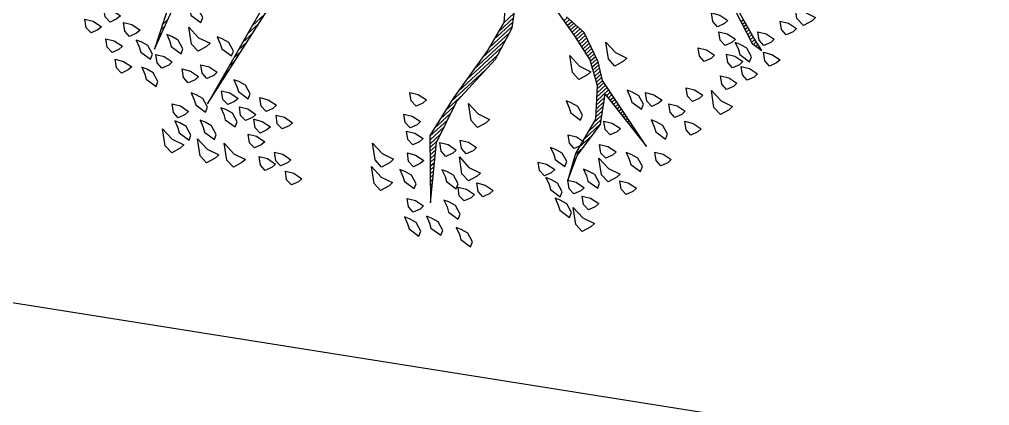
# Model space of a CAD drawing. Header units: metres. Extents: x 2 to 659295185, y -28 to 1124222152.
# Drawn here: x 654978.581 to 654982.352, y 1123223.237 to 1123224.736 of the extents above; entities that cross this region are included whole.
import ezdxf

# ---------------------------------------------------------------- set-up
doc = ezdxf.new("R2010")
doc.units = ezdxf.units.M
doc.header["$MEASUREMENT"] = 0
doc.layers.get('0').update_dxf_attribs({"linetype": 'CONTINUOUS'})
doc.layers.add('Arboles', color=3, linetype='CONTINUOUS')
doc.layers.add('MANZANA', color=30, linetype='CONTINUOUS')

# ---------------------------------------------------------------- blocks, each defined once
blk = doc.blocks.new('*X2402')
at = {"color": 0}
for p, q in [((16.5001, 16.76), (16.5256, 16.76)), ((16.447, 16.73), (16.4556, 16.73)), ((16.4647, 16.74), (16.4789, 16.74)), ((16.4824, 16.75), (16.5022, 16.75)), ((16.4293, 16.72), (16.4322, 16.72)), ((16.6703, 16.52), (16.7201, 16.52)), ((16.7015, 16.53), (16.7578, 16.53)), ((16.7328, 16.54), (16.7955, 16.54)), ((16.5453, 16.48), (16.5693, 16.48)), ((16.5765, 16.49), (16.607, 16.49)), ((16.6078, 16.5), (16.6447, 16.5)), ((16.639, 16.51), (16.6824, 16.51)), ((16.4515, 16.45), (16.4563, 16.45)), ((16.4828, 16.46), (16.494, 16.46)), ((16.514, 16.47), (16.5317, 16.47)), ((17.3711, 15.93), (17.4433, 15.93)), ((17.4036, 15.94), (17.4555, 15.94)), ((17.2149, 15.89), (17.3677, 15.89)), ((17.2629, 15.9), (17.3957, 15.9)), ((17.3061, 15.91), (17.4188, 15.91)), ((17.3386, 15.92), (17.431, 15.92)), ((17.0761, 15.86), (17.2435, 15.86)), ((17.1189, 15.87), (17.3117, 15.87)), ((17.1669, 15.88), (17.3397, 15.88)), ((16.9681, 15.83), (17.0472, 15.83)), ((17.0041, 15.84), (17.0729, 15.84)), ((17.0401, 15.85), (17.1235, 15.85)), ((16.91, 15.79), (16.9444, 15.79)), ((16.919, 15.8), (16.9701, 15.8)), ((16.9281, 15.81), (16.9958, 15.81)), ((16.9371, 15.82), (17.0215, 15.82)), ((17.5669, 15.79), (17.5866, 15.79)), ((17.5682, 15.8), (17.5856, 15.8)), ((16.8829, 15.76), (16.9077, 15.76)), ((16.8919, 15.77), (16.9189, 15.77)), ((16.9009, 15.78), (16.9301, 15.78)), ((17.5628, 15.76), (17.5896, 15.76)), ((17.5641, 15.77), (17.5886, 15.77)), ((17.5655, 15.78), (17.5876, 15.78)), ((16.8467, 15.72), (16.863, 15.72)), ((16.8557, 15.73), (16.8742, 15.73)), ((16.8648, 15.74), (16.8853, 15.74)), ((16.8738, 15.75), (16.8965, 15.75)), ((17.5568, 15.72), (17.5936, 15.72)), ((17.5585, 15.73), (17.5926, 15.73)), ((17.56, 15.74), (17.5916, 15.74)), ((17.5614, 15.75), (17.5906, 15.75)), ((16.8195, 15.69), (16.8295, 15.69)), ((16.8286, 15.7), (16.8406, 15.7)), ((16.8376, 15.71), (16.8518, 15.71)), ((17.5518, 15.69), (17.5844, 15.69)), ((17.5535, 15.7), (17.5875, 15.7)), ((17.5551, 15.71), (17.5906, 15.71)), ((16.7833, 15.65), (16.7848, 15.65)), ((16.7924, 15.66), (16.7959, 15.66)), ((16.8014, 15.67), (16.8071, 15.67)), ((16.8105, 15.68), (16.8183, 15.68)), ((17.5451, 15.65), (17.5721, 15.65)), ((17.5468, 15.66), (17.5752, 15.66)), ((17.5485, 15.67), (17.5783, 15.67)), ((17.5501, 15.68), (17.5814, 15.68)), ((17.5352, 15.62), (17.5629, 15.62)), ((17.5402, 15.63), (17.566, 15.63)), ((17.5435, 15.64), (17.5691, 15.64)), ((17.5152, 15.58), (17.5429, 15.58)), ((17.5202, 15.59), (17.5486, 15.59)), ((17.5252, 15.6), (17.5543, 15.6)), ((17.5302, 15.61), (17.5598, 15.61)), ((17.5002, 15.55), (17.5257, 15.55)), ((17.5052, 15.56), (17.5315, 15.56)), ((17.5102, 15.57), (17.5372, 15.57)), ((17.4603, 15.51), (17.5196, 15.51)), ((17.4703, 15.52), (17.5211, 15.52)), ((17.4803, 15.53), (17.5226, 15.53)), ((17.4903, 15.54), (17.5241, 15.54)), ((17.4303, 15.48), (17.4661, 15.48)), ((17.4403, 15.49), (17.4786, 15.49)), ((17.4503, 15.5), (17.4911, 15.5)), ((17.4981, 15.48), (17.515, 15.48)), ((17.4988, 15.49), (17.5165, 15.49)), ((17.4996, 15.5), (17.5181, 15.5)), ((17.336, 15.44), (17.4161, 15.44)), ((17.368, 15.45), (17.4286, 15.45)), ((17.4, 15.46), (17.4411, 15.46)), ((17.4203, 15.47), (17.4536, 15.47)), ((17.4953, 15.44), (17.509, 15.44)), ((17.496, 15.45), (17.5105, 15.45)), ((17.4967, 15.46), (17.512, 15.46)), ((17.4974, 15.47), (17.5135, 15.47)), ((17.2587, 15.41), (17.2717, 15.41)), ((17.2754, 15.42), (17.3128, 15.42)), ((17.304, 15.43), (17.3661, 15.43)), ((17.4931, 15.41), (17.5044, 15.41)), ((17.4938, 15.42), (17.5059, 15.42)), ((17.4946, 15.43), (17.5074, 15.43)), ((17.2087, 15.38), (17.2117, 15.38)), ((17.2254, 15.39), (17.2317, 15.39)), ((17.242, 15.4), (17.2517, 15.4)), ((17.4903, 15.37), (17.4984, 15.37)), ((17.491, 15.38), (17.4999, 15.38)), ((17.4917, 15.39), (17.5014, 15.39)), ((17.4924, 15.4), (17.5029, 15.4)), ((18.0327, 15.37), (18.0447, 15.37)), ((17.4881, 15.34), (17.4938, 15.34)), ((17.4888, 15.35), (17.4953, 15.35)), ((17.4896, 15.36), (17.4968, 15.36)), ((18.0247, 15.34), (18.0378, 15.34)), ((18.0273, 15.35), (18.0401, 15.35)), ((18.03, 15.36), (18.0424, 15.36)), ((17.4853, 15.3), (17.4877, 15.3)), ((17.486, 15.31), (17.4893, 15.31)), ((17.4867, 15.32), (17.4908, 15.32)), ((17.4874, 15.33), (17.4923, 15.33)), ((18.014, 15.3), (18.0286, 15.3)), ((18.0167, 15.31), (18.0309, 15.31)), ((18.0193, 15.32), (18.0332, 15.32)), ((18.022, 15.33), (18.0355, 15.33)), ((17.4831, 15.27), (17.4832, 15.27)), ((17.4838, 15.28), (17.4847, 15.28)), ((17.4846, 15.29), (17.4862, 15.29)), ((18.0113, 15.29), (18.0265, 15.29)), ((18.0115, 15.28), (18.0249, 15.28)), ((18.0135, 15.27), (18.0232, 15.27)), ((18.0155, 15.26), (18.0215, 15.26)), ((18.0175, 15.25), (18.0199, 15.25))]:
    blk.add_line(p, q, dxfattribs=at)
blk = doc.blocks.new('ARBUSTO6')
at = {"layer": 'Arboles', "color": 7}
for points in [[(-1.1273, 0.3184), (-1.3229, 0.2078), (-1.0848, 0.3099)], [(-0.8892, 0.0718), (-1.3144, -0.0643), (-0.8977, 0.0463)], [(-0.2089, -0.447), (-0.3364, -0.566), (-0.447, -0.6001), (-0.6511, -0.6426), (-0.8041, -0.6851), (-0.9657, -0.8637), (-0.8041, -0.7191), (-0.6511, -0.6596), (-0.447, -0.6426), (-0.3279, -0.6001), (-0.2344, -0.5235)], [(-0.1578, -0.583), (-0.1833, -0.7701), (-0.2004, -0.8722), (-0.2429, -0.9572), (-0.3279, -1.0423), (-0.464, -1.0848), (-0.549, -1.1358), (-0.464, -1.0933), (-0.3279, -1.0678), (-0.2429, -0.9997), (-0.2599, -1.2379), (-0.2174, -0.9572), (-0.1833, -0.8977), (-0.1493, -0.7871), (-0.1578, -0.7021)], [(0.3014, -1.0933), (0.2674, -1.2209), (0.2759, -1.2634), (0.2844, -1.2123), (0.3099, -1.1018)]]:
    blk.add_lwpolyline(points, dxfattribs=at)
at = {"layer": 'Arboles'}
for points in [[(-1.4249, 0.3949), (-1.4504, 0.4034), (-1.4504, 0.4289), (-1.4334, 0.4545), (-1.4164, 0.4289), (-1.4079, 0.3949)], [(-1.3484, 0.3779), (-1.3739, 0.3864), (-1.3739, 0.4119), (-1.3569, 0.4374), (-1.3399, 0.4119), (-1.3314, 0.3779)], [(-1.4164, 0.2929), (-1.4419, 0.3014), (-1.4419, 0.3269), (-1.4249, 0.3524), (-1.4079, 0.3269), (-1.3994, 0.2929)], [(-1.3314, 0.2929), (-1.3569, 0.3014), (-1.3569, 0.3269), (-1.3399, 0.3524), (-1.3229, 0.3269), (-1.3144, 0.2929)], [(-1.4419, 0.2163), (-1.4674, 0.2248), (-1.4674, 0.2504), (-1.4504, 0.2759), (-1.4334, 0.2504), (-1.4249, 0.2163)], [(-1.3569, 0.2504), (-1.3654, 0.2333), (-1.3569, 0.1908), (-1.3399, 0.1993), (-1.3314, 0.2333), (-1.3399, 0.2589), (-1.3484, 0.2759)], [(-1.1358, 0.2248), (-1.1443, 0.2078), (-1.1358, 0.1653), (-1.1188, 0.1738), (-1.1103, 0.2078), (-1.1188, 0.2333), (-1.1273, 0.2504)], [(-1.2633, 0.1908), (-1.2718, 0.1738), (-1.2633, 0.1313), (-1.2463, 0.1398), (-1.2378, 0.1738), (-1.2463, 0.1993), (-1.2548, 0.2163)], [(-1.4079, 0.1653), (-1.4164, 0.1483), (-1.4079, 0.1058), (-1.3909, 0.1143), (-1.3824, 0.1483), (-1.3909, 0.1738), (-1.3994, 0.1908)], [(-1.3229, 0.1313), (-1.3484, 0.1398), (-1.3484, 0.1653), (-1.3314, 0.1908), (-1.3144, 0.1653), (-1.3059, 0.1313)], [(-1.1783, 0.0888), (-1.2123, 0.0973), (-1.2123, 0.1313), (-1.1783, 0.1823), (-1.1783, 0.1313), (-1.1613, 0.0888)], [(-1.2889, 0.0292), (-1.3144, 0.0378), (-1.3144, 0.0633), (-1.2974, 0.0888), (-1.2804, 0.0633), (-1.2718, 0.0292)], [(-1.1358, 0.0633), (-1.1443, 0.0463), (-1.1358, 0.0037), (-1.1188, 0.0122), (-1.1103, 0.0463), (-1.1188, 0.0718), (-1.1273, 0.0888)], [(-1.2293, -0.0048), (-1.2548, 0.0037), (-1.2548, 0.0292), (-1.2378, 0.0548), (-1.2208, 0.0292), (-1.2123, -0.0048)], [(-1.3994, -0.0388), (-1.4249, -0.0303), (-1.4249, -0.0048), (-1.4079, 0.0207), (-1.3909, -0.0048), (-1.3824, -0.0388)], [(-1.3399, -0.0218), (-1.3484, -0.0388), (-1.3399, -0.0813), (-1.3229, -0.0728), (-1.3144, -0.0388), (-1.3229, -0.0133), (-1.3314, 0.0037)], [(-1.493, -0.1153), (-1.527, -0.1068), (-1.527, -0.0728), (-1.493, -0.0218), (-1.493, -0.0728), (-1.4759, -0.1153)], [(-1.4504, -0.0558), (-1.4589, -0.0728), (-1.4504, -0.1153), (-1.4334, -0.1068), (-1.4249, -0.0728), (-1.4334, -0.0473), (-1.4419, -0.0303)], [(-1.2378, -0.1238), (-1.2633, -0.1153), (-1.2633, -0.0898), (-1.2463, -0.0643), (-1.2293, -0.0898), (-1.2208, -0.1238)], [(-1.1953, -0.0898), (-1.2038, -0.1068), (-1.1953, -0.1493), (-1.1783, -0.1408), (-1.1698, -0.1068), (-1.1783, -0.0813), (-1.1868, -0.0643)], [(-1.3824, -0.1153), (-1.3909, -0.1323), (-1.3824, -0.1748), (-1.3654, -0.1663), (-1.3569, -0.1323), (-1.3654, -0.1068), (-1.3739, -0.0898)], [(-1.4249, -0.2259), (-1.4589, -0.2174), (-1.4589, -0.1834), (-1.4249, -0.1323), (-1.4249, -0.1834), (-1.4079, -0.2259)], [(-1.2974, -0.1323), (-1.3059, -0.1493), (-1.2974, -0.1919), (-1.2804, -0.1834), (-1.2718, -0.1493), (-1.2804, -0.1238), (-1.2889, -0.1068)], [(-1.2293, -0.2089), (-1.2548, -0.2004), (-1.2548, -0.1748), (-1.2378, -0.1493), (-1.2208, -0.1748), (-1.2123, -0.2089)], [(-1.1528, -0.2344), (-1.1783, -0.2259), (-1.1783, -0.2004), (-1.1613, -0.1748), (-1.1443, -0.2004), (-1.1358, -0.2344)], [(-1.3654, -0.3024), (-1.3994, -0.2939), (-1.3994, -0.2599), (-1.3654, -0.2089), (-1.3654, -0.2599), (-1.3484, -0.3024)], [(-1.2208, -0.2769), (-1.2463, -0.2684), (-1.2463, -0.2429), (-1.2293, -0.2174), (-1.2123, -0.2429), (-1.2038, -0.2769)], [(-1.2718, -0.3024), (-1.2974, -0.2939), (-1.2974, -0.2684), (-1.2804, -0.2429), (-1.2633, -0.2684), (-1.2548, -0.3024)], [(-1.1528, -0.3194), (-1.1783, -0.3109), (-1.1783, -0.2854), (-1.1613, -0.2599), (-1.1443, -0.2854), (-1.1358, -0.3194)], [(-1.2974, -0.3875), (-1.3229, -0.3789), (-1.3229, -0.3534), (-1.3059, -0.3279), (-1.2889, -0.3534), (-1.2804, -0.3875)], [(-1.2463, -0.413), (-1.2718, -0.4045), (-1.2718, -0.3789), (-1.2548, -0.3534), (-1.2378, -0.3789), (-1.2293, -0.413)], [(-1.2633, -0.4895), (-1.2889, -0.481), (-1.2889, -0.4555), (-1.2718, -0.43), (-1.2548, -0.4555), (-1.2463, -0.4895)], [(-0.7446, -0.583), (-0.7701, -0.5745), (-0.7701, -0.549), (-0.7531, -0.5235), (-0.7361, -0.549), (-0.7276, -0.583)], [(-0.9742, -0.6596), (-1.0082, -0.6511), (-1.0082, -0.6171), (-0.9742, -0.566), (-0.9742, -0.6171), (-0.9572, -0.6596)], [(-0.8126, -0.6256), (-0.8381, -0.6171), (-0.8381, -0.5915), (-0.8211, -0.566), (-0.8041, -0.5915), (-0.7956, -0.6256)], [(-0.8467, -0.6766), (-0.8722, -0.6681), (-0.8722, -0.6426), (-0.8552, -0.6171), (-0.8381, -0.6426), (-0.8296, -0.6766)], [(-1.0337, -0.7191), (-1.0678, -0.7106), (-1.0678, -0.6766), (-1.0337, -0.6256), (-1.0337, -0.6766), (-1.0167, -0.7191)], [(-0.8977, -0.7361), (-0.9232, -0.7276), (-0.9232, -0.7021), (-0.9062, -0.6766), (-0.8892, -0.7021), (-0.8807, -0.7361)], [(-0.6256, -0.7871), (-0.6596, -0.7786), (-0.6596, -0.7446), (-0.6256, -0.6936), (-0.6256, -0.7446), (-0.6085, -0.7871)], [(-0.9742, -0.7276), (-0.9827, -0.7446), (-0.9742, -0.7871), (-0.9572, -0.7786), (-0.9487, -0.7446), (-0.9572, -0.7191), (-0.9657, -0.7021)], [(-0.7871, -0.7871), (-0.8126, -0.7786), (-0.8126, -0.7531), (-0.7956, -0.7276), (-0.7786, -0.7531), (-0.7701, -0.7871)], [(-1.0082, -0.8552), (-1.0337, -0.8467), (-1.0337, -0.8212), (-1.0167, -0.7956), (-0.9997, -0.8212), (-0.9912, -0.8552)], [(-0.7276, -0.8297), (-0.7531, -0.8212), (-0.7531, -0.7956), (-0.7361, -0.7701), (-0.7191, -0.7956), (-0.7106, -0.8297)], [(-0.8637, -0.8297), (-0.8722, -0.8467), (-0.8637, -0.8892), (-0.8467, -0.8807), (-0.8381, -0.8467), (-0.8467, -0.8212), (-0.8552, -0.8042)], [(-0.7786, -0.9062), (-0.8126, -0.8977), (-0.8126, -0.8637), (-0.7786, -0.8127), (-0.7786, -0.8637), (-0.7616, -0.9062)], [(-0.2429, -0.9062), (-0.2769, -0.8977), (-0.2769, -0.8637), (-0.2429, -0.8127), (-0.2429, -0.8637), (-0.2259, -0.9062)], [(-1.0763, -0.8637), (-1.0848, -0.8807), (-1.0763, -0.9232), (-1.0593, -0.9147), (-1.0507, -0.8807), (-1.0593, -0.8552), (-1.0678, -0.8382)], [(-0.1153, -0.9572), (-0.1493, -0.9487), (-0.1493, -0.9147), (-0.1153, -0.8637), (-0.1153, -0.9147), (-0.0983, -0.9572)], [(-1.0167, -0.9147), (-1.0252, -0.9317), (-1.0167, -0.9742), (-0.9997, -0.9657), (-0.9912, -0.9317), (-0.9997, -0.9062), (-1.0082, -0.8892)], [(-0.9317, -0.9147), (-0.9402, -0.9317), (-0.9317, -0.9742), (-0.9147, -0.9657), (-0.9062, -0.9317), (-0.9147, -0.9062), (-0.9232, -0.8892)], [(-0.8467, -0.9487), (-0.8722, -0.9402), (-0.8722, -0.9147), (-0.8552, -0.8892), (-0.8381, -0.9147), (-0.8296, -0.9487)], [(-0.7871, -0.9827), (-0.8126, -0.9742), (-0.8126, -0.9487), (-0.7956, -0.9232), (-0.7786, -0.9487), (-0.7701, -0.9827)], [(-0.3704, -0.9487), (-0.3789, -0.9657), (-0.3704, -1.0082), (-0.3534, -0.9997), (-0.3449, -0.9657), (-0.3534, -0.9402), (-0.3619, -0.9232)], [(-0.9657, -1.0168), (-0.9742, -1.0338), (-0.9657, -1.0763), (-0.9487, -1.0678), (-0.9402, -1.0338), (-0.9487, -1.0082), (-0.9572, -0.9912)], [(-0.5745, -1.0763), (-0.6, -1.0678), (-0.6, -1.0423), (-0.583, -1.0168), (-0.566, -1.0423), (-0.5575, -1.0763)], [(-0.5235, -1.0338), (-0.532, -1.0508), (-0.5235, -1.0933), (-0.5065, -1.0848), (-0.498, -1.0508), (-0.5065, -1.0253), (-0.515, -1.0082)], [(-0.43, -1.0763), (-0.4555, -1.0678), (-0.4555, -1.0423), (-0.4385, -1.0168), (-0.4215, -1.0423), (-0.413, -1.0763)], [(-0.3024, -1.1273), (-0.3279, -1.1188), (-0.3279, -1.0933), (-0.3109, -1.0678), (-0.2939, -1.0933), (-0.2854, -1.1273)], [(-0.1833, -1.0678), (-0.1919, -1.0848), (-0.1833, -1.1273), (-0.1663, -1.1188), (-0.1578, -1.0848), (-0.1663, -1.0593), (-0.1748, -1.0423)], [(0.2418, -1.1018), (0.2163, -1.0933), (0.2163, -1.0678), (0.2333, -1.0423), (0.2504, -1.0678), (0.2589, -1.1018)], [(-0.6085, -1.1018), (-0.617, -1.1188), (-0.6085, -1.1613), (-0.5915, -1.1528), (-0.583, -1.1188), (-0.5915, -1.0933), (-0.6, -1.0763)], [(-0.1238, -1.1528), (-0.1493, -1.1443), (-0.1493, -1.1188), (-0.1323, -1.0933), (-0.1153, -1.1188), (-0.1068, -1.1528)], [(0.1228, -1.1613), (0.0973, -1.1528), (0.0973, -1.1273), (0.1143, -1.1018), (0.1313, -1.1273), (0.1398, -1.1613)], [(-0.5405, -1.1953), (-0.566, -1.1868), (-0.566, -1.1613), (-0.549, -1.1358), (-0.532, -1.1613), (-0.5235, -1.1953)], [(-0.4895, -1.1698), (-0.498, -1.1868), (-0.4895, -1.2294), (-0.4725, -1.2209), (-0.464, -1.1868), (-0.4725, -1.1613), (-0.481, -1.1443)], [(-0.3704, -1.1783), (-0.3959, -1.1698), (-0.3959, -1.1443), (-0.3789, -1.1188), (-0.3619, -1.1443), (-0.3534, -1.1783)], [(0.2163, -1.1698), (0.1908, -1.1613), (0.1908, -1.1358), (0.2078, -1.1103), (0.2248, -1.1358), (0.2333, -1.1698)], [(-0.6341, -1.1783), (-0.6426, -1.1953), (-0.6341, -1.2379), (-0.617, -1.2294), (-0.6085, -1.1953), (-0.617, -1.1698), (-0.6256, -1.1528)], [(-0.413, -1.2464), (-0.447, -1.2379), (-0.447, -1.2038), (-0.413, -1.1528), (-0.413, -1.2038), (-0.3959, -1.2464)], [(-0.1919, -1.2038), (-0.2004, -1.2209), (-0.1919, -1.2634), (-0.1748, -1.2549), (-0.1663, -1.2209), (-0.1748, -1.1953), (-0.1833, -1.1783)], [(-0.0898, -1.2379), (-0.1153, -1.2294), (-0.1153, -1.2038), (-0.0983, -1.1783), (-0.0813, -1.2038), (-0.0728, -1.2379)], [(-0.0048, -1.2379), (-0.0303, -1.2294), (-0.0303, -1.2038), (-0.0133, -1.1783), (0.0037, -1.2038), (0.0122, -1.2379)], [(0.2163, -1.2038), (0.2078, -1.2209), (0.2163, -1.2634), (0.2333, -1.2549), (0.2418, -1.2209), (0.2333, -1.1953), (0.2248, -1.1783)], [(-0.5405, -1.2719), (-0.566, -1.2634), (-0.566, -1.2379), (-0.549, -1.2123), (-0.532, -1.2379), (-0.5235, -1.2719)], [(-0.3364, -1.2294), (-0.3449, -1.2464), (-0.3364, -1.2889), (-0.3194, -1.2804), (-0.3109, -1.2464), (-0.3194, -1.2209), (-0.3279, -1.2038)], [(0.1823, -1.2464), (0.1568, -1.2379), (0.1568, -1.2123), (0.1738, -1.1868), (0.1908, -1.2123), (0.1993, -1.2464)], [(0.3184, -1.2634), (0.2929, -1.2549), (0.2929, -1.2294), (0.3099, -1.2038), (0.3269, -1.2294), (0.3354, -1.2634)], [(0.48, -1.3059), (0.4459, -1.2974), (0.4459, -1.2634), (0.48, -1.2123), (0.48, -1.2634), (0.497, -1.3059)], [(-0.6, -1.3144), (-0.6341, -1.3059), (-0.6341, -1.2719), (-0.6, -1.2209), (-0.6, -1.2719), (-0.583, -1.3144)], [(0.0463, -1.3399), (0.0122, -1.3314), (0.0122, -1.2974), (0.0463, -1.2464), (0.0463, -1.2974), (0.0633, -1.3399)], [(0.1143, -1.2889), (0.0888, -1.2804), (0.0888, -1.2549), (0.1058, -1.2294), (0.1228, -1.2549), (0.1313, -1.2889)], [(0.4034, -1.2889), (0.3779, -1.2804), (0.3779, -1.2549), (0.3949, -1.2294), (0.4119, -1.2549), (0.4204, -1.2889)], [(-0.4044, -1.3229), (-0.43, -1.3144), (-0.43, -1.2889), (-0.413, -1.2634), (-0.3959, -1.2889), (-0.3874, -1.3229)], [(-0.2429, -1.3314), (-0.2684, -1.3229), (-0.2684, -1.2974), (-0.2514, -1.2719), (-0.2344, -1.2974), (-0.2259, -1.3314)], [(-0.0898, -1.3229), (-0.1153, -1.3144), (-0.1153, -1.2889), (-0.0983, -1.2634), (-0.0813, -1.2889), (-0.0728, -1.3229)], [(0.1908, -1.3144), (0.1653, -1.3059), (0.1653, -1.2804), (0.1823, -1.2549), (0.1993, -1.2804), (0.2078, -1.3144)], [(0.2844, -1.3314), (0.2589, -1.3229), (0.2589, -1.2974), (0.2759, -1.2719), (0.2929, -1.2974), (0.3014, -1.3314)]]:
    blk.add_lwpolyline(points, close=True, dxfattribs=at)
blk.add_blockref('*X2402', (-17.7429, -16.5069), dxfattribs=at)

msp = doc.modelspace()

# ---------------------------------------------------------------- linework, layer by layer
at = {"layer": 'MANZANA'}
msp.add_lwpolyline([(654933.9251, 1123252.3944), (654965.2652, 1123243.9431), (654963.5046, 1123238.6611), (654998.0139, 1123230.5619), (654994.8447, 1123221.0542), (654959.2789, 1123226.6884), (654954.7011, 1123216.4765), (654923.7131, 1123225.9841), (654933.9251, 1123252.3944)], dxfattribs=at)
msp.add_lwpolyline([(654933.9251, 1123252.3944), (654965.2652, 1123243.9431), (654963.5046, 1123238.6611), (654998.0139, 1123230.5619), (654994.8447, 1123221.0542), (654959.2789, 1123226.6884), (654954.7011, 1123216.4765), (654923.7131, 1123225.9841), (654933.9251, 1123252.3944)], dxfattribs=at)

# ---------------------------------------------------------------- block references
at = {"layer": 'Arboles', "xscale": 1.086989629170239, "yscale": 1.086989629170239, "zscale": 1.086989629170239, "rotation": 42.49660342024684}
msp.add_blockref('ARBUSTO6', (654980.3179, 1123225.4252), dxfattribs=at)

doc.saveas('drawing.dxf')
